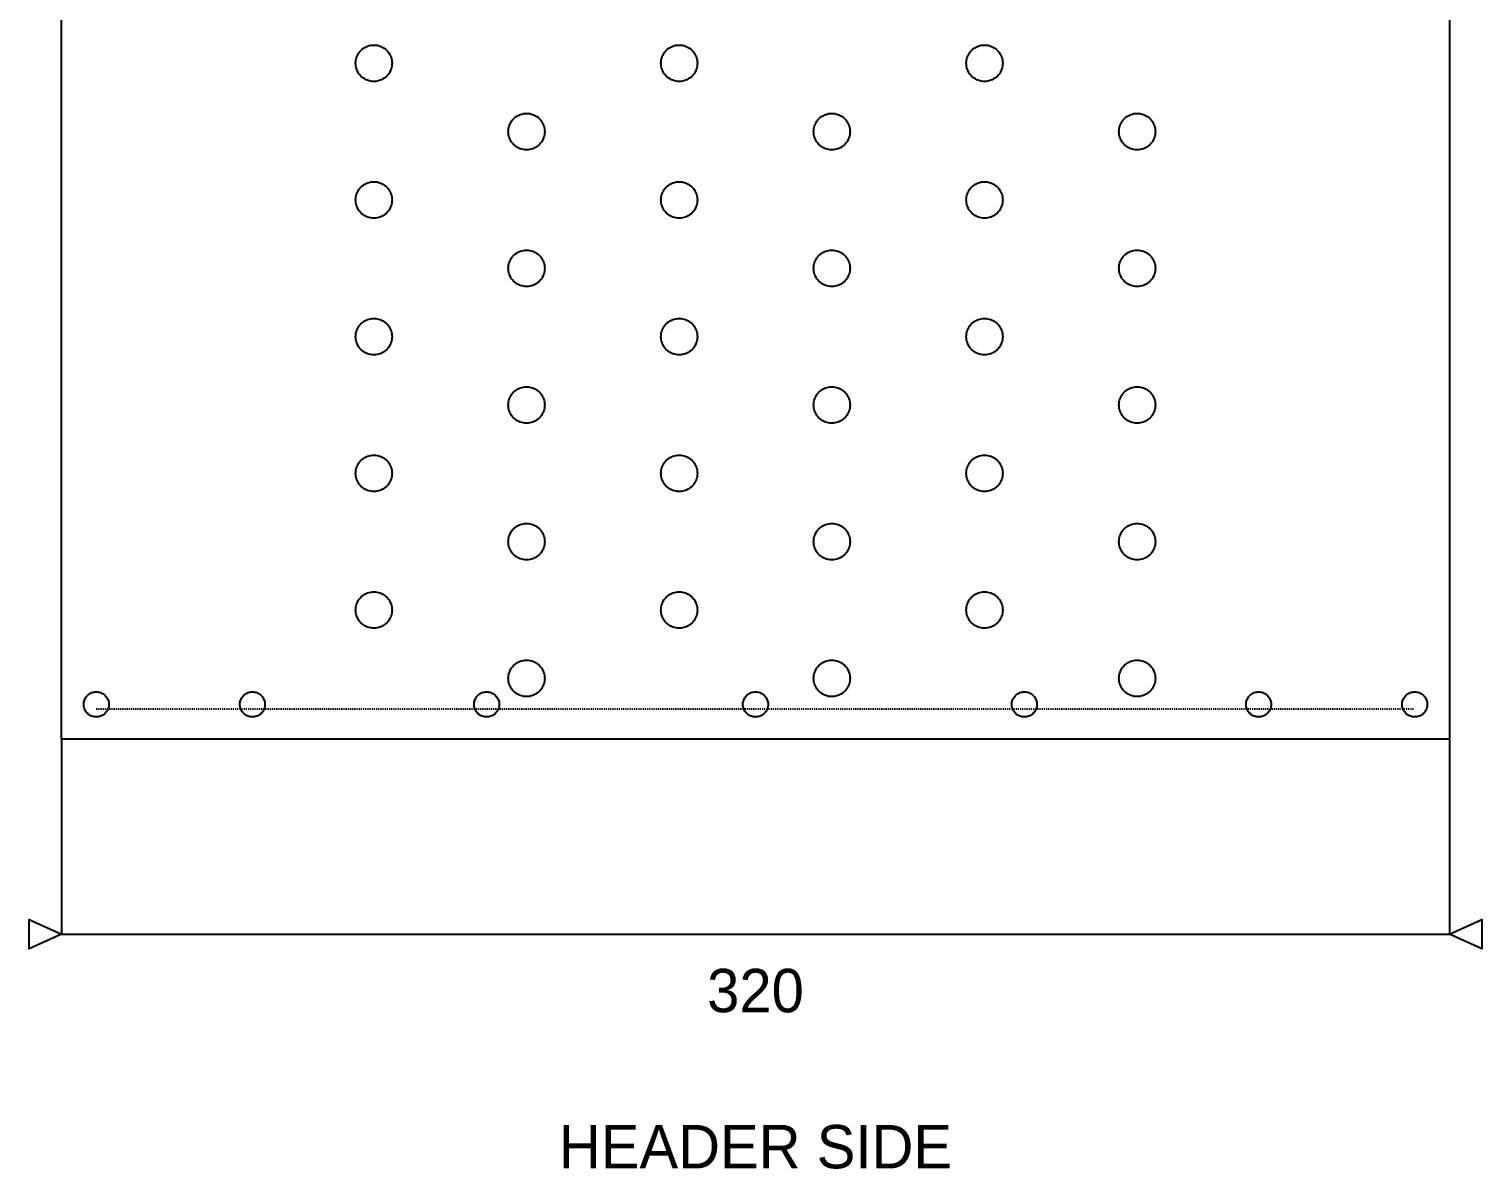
# Model space of a CAD drawing. Header units: millimetres. Extents: x 0 to 2030, y -1000001 to 1599.
# Drawn here: x 42.5 to 377.5, y 400.9 to 663.8 of the extents above; entities that cross this region are included whole.
import ezdxf
from ezdxf.enums import TextEntityAlignment as Align

# ---------------------------------------------------------------- set-up
doc = ezdxf.new("R2010")
doc.units = ezdxf.units.MM
doc.linetypes.add('DASHED', pattern=[0.5, 0.25, -0.25])
doc.layers.add('DRAWING', color=7, linetype='Continuous')
doc.layers.add('TEXT', color=7, linetype='Continuous')

msp = doc.modelspace()

# ---------------------------------------------------------------- linework, layer by layer
at = {"layer": 'DRAWING', "linetype": 'CONTINUOUS', "true_color": 0x111111}
for p, q in [((50, 500), (50, 930)), ((370, 930), (370, 500)), ((370, 500), (50, 500))]:
    msp.add_line(p, q, dxfattribs=at)
at = {"layer": 'DRAWING', "linetype": 'DASHED', "true_color": 0xb000ff}
msp.add_line((58, 507), (362, 507), dxfattribs=at)
at = {"layer": 'DRAWING', "linetype": 'CONTINUOUS', "true_color": 0xff6a00}
for p, q in [((50, 500), (50, 455)), ((370, 500), (370, 455)), ((50, 455), (370, 455))]:
    msp.add_line(p, q, dxfattribs=at)
at = {"layer": 'DRAWING', "linetype": 'CONTINUOUS', "true_color": 0x111111}
for points in [[(126.2, 655.88), (126.18, 655.52), (126.14, 655.15), (126.06, 654.8), (125.95, 654.45), (125.81, 654.11), (125.64, 653.78), (125.44, 653.47), (125.22, 653.18), (124.97, 652.91), (124.7, 652.66), (124.41, 652.44), (124.1, 652.25), (123.77, 652.08), (123.44, 651.94), (123.09, 651.83), (122.73, 651.75), (122.37, 651.7), (122, 651.68), (121.63, 651.7), (121.27, 651.75), (120.91, 651.83), (120.56, 651.94), (120.23, 652.08), (119.9, 652.25), (119.59, 652.44), (119.3, 652.66), (119.03, 652.91), (118.78, 653.18), (118.56, 653.47), (118.36, 653.78), (118.19, 654.11), (118.05, 654.45), (117.94, 654.8), (117.86, 655.15), (117.82, 655.52), (117.8, 655.88), (117.82, 656.25), (117.86, 656.61), (117.94, 656.97), (118.05, 657.32), (118.19, 657.66), (118.36, 657.98), (118.56, 658.29), (118.78, 658.58), (119.03, 658.85), (119.3, 659.1), (119.59, 659.32), (119.9, 659.52), (120.23, 659.69), (120.56, 659.83), (120.91, 659.94), (121.27, 660.02), (121.63, 660.07), (122, 660.08), (122.37, 660.07), (122.73, 660.02), (123.09, 659.94), (123.44, 659.83), (123.77, 659.69), (124.1, 659.52), (124.41, 659.32), (124.7, 659.1), (124.97, 658.85), (125.22, 658.58), (125.44, 658.29), (125.64, 657.98), (125.81, 657.66), (125.95, 657.32), (126.06, 656.97), (126.14, 656.61), (126.18, 656.25), (126.2, 655.88)], [(196.6, 655.88), (196.58, 655.52), (196.54, 655.15), (196.46, 654.8), (196.35, 654.45), (196.21, 654.11), (196.04, 653.78), (195.84, 653.47), (195.62, 653.18), (195.37, 652.91), (195.1, 652.66), (194.81, 652.44), (194.5, 652.25), (194.17, 652.08), (193.84, 651.94), (193.49, 651.83), (193.13, 651.75), (192.77, 651.7), (192.4, 651.68), (192.03, 651.7), (191.67, 651.75), (191.31, 651.83), (190.96, 651.94), (190.63, 652.08), (190.3, 652.25), (189.99, 652.44), (189.7, 652.66), (189.43, 652.91), (189.18, 653.18), (188.96, 653.47), (188.76, 653.78), (188.59, 654.11), (188.45, 654.45), (188.34, 654.8), (188.26, 655.15), (188.22, 655.52), (188.2, 655.88), (188.22, 656.25), (188.26, 656.61), (188.34, 656.97), (188.45, 657.32), (188.59, 657.66), (188.76, 657.98), (188.96, 658.29), (189.18, 658.58), (189.43, 658.85), (189.7, 659.1), (189.99, 659.32), (190.3, 659.52), (190.63, 659.69), (190.96, 659.83), (191.31, 659.94), (191.67, 660.02), (192.03, 660.07), (192.4, 660.08), (192.77, 660.07), (193.13, 660.02), (193.49, 659.94), (193.84, 659.83), (194.17, 659.69), (194.5, 659.52), (194.81, 659.32), (195.1, 659.1), (195.37, 658.85), (195.62, 658.58), (195.84, 658.29), (196.04, 657.98), (196.21, 657.66), (196.35, 657.32), (196.46, 656.97), (196.54, 656.61), (196.58, 656.25), (196.6, 655.88)], [(267, 655.88), (266.98, 655.52), (266.94, 655.15), (266.86, 654.8), (266.75, 654.45), (266.61, 654.11), (266.44, 653.78), (266.24, 653.47), (266.02, 653.18), (265.77, 652.91), (265.5, 652.66), (265.21, 652.44), (264.9, 652.25), (264.57, 652.08), (264.24, 651.94), (263.89, 651.83), (263.53, 651.75), (263.17, 651.7), (262.8, 651.68), (262.43, 651.7), (262.07, 651.75), (261.71, 651.83), (261.36, 651.94), (261.03, 652.08), (260.7, 652.25), (260.39, 652.44), (260.1, 652.66), (259.83, 652.91), (259.58, 653.18), (259.36, 653.47), (259.16, 653.78), (258.99, 654.11), (258.85, 654.45), (258.74, 654.8), (258.66, 655.15), (258.62, 655.52), (258.6, 655.88), (258.62, 656.25), (258.66, 656.61), (258.74, 656.97), (258.85, 657.32), (258.99, 657.66), (259.16, 657.98), (259.36, 658.29), (259.58, 658.58), (259.83, 658.85), (260.1, 659.1), (260.39, 659.32), (260.7, 659.52), (261.03, 659.69), (261.36, 659.83), (261.71, 659.94), (262.07, 660.02), (262.43, 660.07), (262.8, 660.08), (263.17, 660.07), (263.53, 660.02), (263.89, 659.94), (264.24, 659.83), (264.57, 659.69), (264.9, 659.52), (265.21, 659.32), (265.5, 659.1), (265.77, 658.85), (266.02, 658.58), (266.24, 658.29), (266.44, 657.98), (266.61, 657.66), (266.75, 657.32), (266.86, 656.97), (266.94, 656.61), (266.98, 656.25), (267, 655.88)], [(161.4, 640.12), (161.38, 639.75), (161.34, 639.39), (161.26, 639.03), (161.15, 638.68), (161.01, 638.34), (160.84, 638.02), (160.64, 637.71), (160.42, 637.42), (160.17, 637.15), (159.9, 636.9), (159.61, 636.68), (159.3, 636.48), (158.97, 636.31), (158.64, 636.17), (158.29, 636.06), (157.93, 635.98), (157.57, 635.93), (157.2, 635.92), (156.83, 635.93), (156.47, 635.98), (156.11, 636.06), (155.76, 636.17), (155.43, 636.31), (155.1, 636.48), (154.79, 636.68), (154.5, 636.9), (154.23, 637.15), (153.98, 637.42), (153.76, 637.71), (153.56, 638.02), (153.39, 638.34), (153.25, 638.68), (153.14, 639.03), (153.06, 639.39), (153.02, 639.75), (153, 640.12), (153.02, 640.48), (153.06, 640.85), (153.14, 641.2), (153.25, 641.55), (153.39, 641.89), (153.56, 642.22), (153.76, 642.53), (153.98, 642.82), (154.23, 643.09), (154.5, 643.34), (154.79, 643.56), (155.1, 643.75), (155.43, 643.92), (155.76, 644.06), (156.11, 644.17), (156.47, 644.25), (156.83, 644.3), (157.2, 644.32), (157.57, 644.3), (157.93, 644.25), (158.29, 644.17), (158.64, 644.06), (158.97, 643.92), (159.3, 643.75), (159.61, 643.56), (159.9, 643.34), (160.17, 643.09), (160.42, 642.82), (160.64, 642.53), (160.84, 642.22), (161.01, 641.89), (161.15, 641.55), (161.26, 641.2), (161.34, 640.85), (161.38, 640.48), (161.4, 640.12)], [(231.8, 640.12), (231.78, 639.75), (231.74, 639.39), (231.66, 639.03), (231.55, 638.68), (231.41, 638.34), (231.24, 638.02), (231.04, 637.71), (230.82, 637.42), (230.57, 637.15), (230.3, 636.9), (230.01, 636.68), (229.7, 636.48), (229.37, 636.31), (229.04, 636.17), (228.69, 636.06), (228.33, 635.98), (227.97, 635.93), (227.6, 635.92), (227.23, 635.93), (226.87, 635.98), (226.51, 636.06), (226.16, 636.17), (225.83, 636.31), (225.5, 636.48), (225.19, 636.68), (224.9, 636.9), (224.63, 637.15), (224.38, 637.42), (224.16, 637.71), (223.96, 638.02), (223.79, 638.34), (223.65, 638.68), (223.54, 639.03), (223.46, 639.39), (223.42, 639.75), (223.4, 640.12), (223.42, 640.48), (223.46, 640.85), (223.54, 641.2), (223.65, 641.55), (223.79, 641.89), (223.96, 642.22), (224.16, 642.53), (224.38, 642.82), (224.63, 643.09), (224.9, 643.34), (225.19, 643.56), (225.5, 643.75), (225.83, 643.92), (226.16, 644.06), (226.51, 644.17), (226.87, 644.25), (227.23, 644.3), (227.6, 644.32), (227.97, 644.3), (228.33, 644.25), (228.69, 644.17), (229.04, 644.06), (229.37, 643.92), (229.7, 643.75), (230.01, 643.56), (230.3, 643.34), (230.57, 643.09), (230.82, 642.82), (231.04, 642.53), (231.24, 642.22), (231.41, 641.89), (231.55, 641.55), (231.66, 641.2), (231.74, 640.85), (231.78, 640.48), (231.8, 640.12)], [(302.2, 640.12), (302.18, 639.75), (302.14, 639.39), (302.06, 639.03), (301.95, 638.68), (301.81, 638.34), (301.64, 638.02), (301.44, 637.71), (301.22, 637.42), (300.97, 637.15), (300.7, 636.9), (300.41, 636.68), (300.1, 636.48), (299.77, 636.31), (299.44, 636.17), (299.09, 636.06), (298.73, 635.98), (298.37, 635.93), (298, 635.92), (297.63, 635.93), (297.27, 635.98), (296.91, 636.06), (296.56, 636.17), (296.23, 636.31), (295.9, 636.48), (295.59, 636.68), (295.3, 636.9), (295.03, 637.15), (294.78, 637.42), (294.56, 637.71), (294.36, 638.02), (294.19, 638.34), (294.05, 638.68), (293.94, 639.03), (293.86, 639.39), (293.82, 639.75), (293.8, 640.12), (293.82, 640.48), (293.86, 640.85), (293.94, 641.2), (294.05, 641.55), (294.19, 641.89), (294.36, 642.22), (294.56, 642.53), (294.78, 642.82), (295.03, 643.09), (295.3, 643.34), (295.59, 643.56), (295.9, 643.75), (296.23, 643.92), (296.56, 644.06), (296.91, 644.17), (297.27, 644.25), (297.63, 644.3), (298, 644.32), (298.37, 644.3), (298.73, 644.25), (299.09, 644.17), (299.44, 644.06), (299.77, 643.92), (300.1, 643.75), (300.41, 643.56), (300.7, 643.34), (300.97, 643.09), (301.22, 642.82), (301.44, 642.53), (301.64, 642.22), (301.81, 641.89), (301.95, 641.55), (302.06, 641.2), (302.14, 640.85), (302.18, 640.48), (302.2, 640.12)], [(126.2, 624.35), (126.18, 623.99), (126.14, 623.62), (126.06, 623.27), (125.95, 622.92), (125.81, 622.58), (125.64, 622.25), (125.44, 621.94), (125.22, 621.65), (124.97, 621.38), (124.7, 621.14), (124.41, 620.91), (124.1, 620.72), (123.77, 620.55), (123.44, 620.41), (123.09, 620.3), (122.73, 620.22), (122.37, 620.17), (122, 620.15), (121.63, 620.17), (121.27, 620.22), (120.91, 620.3), (120.56, 620.41), (120.23, 620.55), (119.9, 620.72), (119.59, 620.91), (119.3, 621.14), (119.03, 621.38), (118.78, 621.65), (118.56, 621.94), (118.36, 622.25), (118.19, 622.58), (118.05, 622.92), (117.94, 623.27), (117.86, 623.62), (117.82, 623.99), (117.8, 624.35), (117.82, 624.72), (117.86, 625.08), (117.94, 625.44), (118.05, 625.79), (118.19, 626.13), (118.36, 626.45), (118.56, 626.76), (118.78, 627.05), (119.03, 627.32), (119.3, 627.57), (119.59, 627.79), (119.9, 627.99), (120.23, 628.16), (120.56, 628.3), (120.91, 628.41), (121.27, 628.49), (121.63, 628.54), (122, 628.55), (122.37, 628.54), (122.73, 628.49), (123.09, 628.41), (123.44, 628.3), (123.77, 628.16), (124.1, 627.99), (124.41, 627.79), (124.7, 627.57), (124.97, 627.32), (125.22, 627.05), (125.44, 626.76), (125.64, 626.45), (125.81, 626.13), (125.95, 625.79), (126.06, 625.44), (126.14, 625.08), (126.18, 624.72), (126.2, 624.35)], [(196.6, 624.35), (196.58, 623.99), (196.54, 623.62), (196.46, 623.27), (196.35, 622.92), (196.21, 622.58), (196.04, 622.25), (195.84, 621.94), (195.62, 621.65), (195.37, 621.38), (195.1, 621.14), (194.81, 620.91), (194.5, 620.72), (194.17, 620.55), (193.84, 620.41), (193.49, 620.3), (193.13, 620.22), (192.77, 620.17), (192.4, 620.15), (192.03, 620.17), (191.67, 620.22), (191.31, 620.3), (190.96, 620.41), (190.63, 620.55), (190.3, 620.72), (189.99, 620.91), (189.7, 621.14), (189.43, 621.38), (189.18, 621.65), (188.96, 621.94), (188.76, 622.25), (188.59, 622.58), (188.45, 622.92), (188.34, 623.27), (188.26, 623.62), (188.22, 623.99), (188.2, 624.35), (188.22, 624.72), (188.26, 625.08), (188.34, 625.44), (188.45, 625.79), (188.59, 626.13), (188.76, 626.45), (188.96, 626.76), (189.18, 627.05), (189.43, 627.32), (189.7, 627.57), (189.99, 627.79), (190.3, 627.99), (190.63, 628.16), (190.96, 628.3), (191.31, 628.41), (191.67, 628.49), (192.03, 628.54), (192.4, 628.55), (192.77, 628.54), (193.13, 628.49), (193.49, 628.41), (193.84, 628.3), (194.17, 628.16), (194.5, 627.99), (194.81, 627.79), (195.1, 627.57), (195.37, 627.32), (195.62, 627.05), (195.84, 626.76), (196.04, 626.45), (196.21, 626.13), (196.35, 625.79), (196.46, 625.44), (196.54, 625.08), (196.58, 624.72), (196.6, 624.35)], [(267, 624.35), (266.98, 623.99), (266.94, 623.62), (266.86, 623.27), (266.75, 622.92), (266.61, 622.58), (266.44, 622.25), (266.24, 621.94), (266.02, 621.65), (265.77, 621.38), (265.5, 621.14), (265.21, 620.91), (264.9, 620.72), (264.57, 620.55), (264.24, 620.41), (263.89, 620.3), (263.53, 620.22), (263.17, 620.17), (262.8, 620.15), (262.43, 620.17), (262.07, 620.22), (261.71, 620.3), (261.36, 620.41), (261.03, 620.55), (260.7, 620.72), (260.39, 620.91), (260.1, 621.14), (259.83, 621.38), (259.58, 621.65), (259.36, 621.94), (259.16, 622.25), (258.99, 622.58), (258.85, 622.92), (258.74, 623.27), (258.66, 623.62), (258.62, 623.99), (258.6, 624.35), (258.62, 624.72), (258.66, 625.08), (258.74, 625.44), (258.85, 625.79), (258.99, 626.13), (259.16, 626.45), (259.36, 626.76), (259.58, 627.05), (259.83, 627.32), (260.1, 627.57), (260.39, 627.79), (260.7, 627.99), (261.03, 628.16), (261.36, 628.3), (261.71, 628.41), (262.07, 628.49), (262.43, 628.54), (262.8, 628.55), (263.17, 628.54), (263.53, 628.49), (263.89, 628.41), (264.24, 628.3), (264.57, 628.16), (264.9, 627.99), (265.21, 627.79), (265.5, 627.57), (265.77, 627.32), (266.02, 627.05), (266.24, 626.76), (266.44, 626.45), (266.61, 626.13), (266.75, 625.79), (266.86, 625.44), (266.94, 625.08), (266.98, 624.72), (267, 624.35)], [(161.4, 608.59), (161.38, 608.22), (161.34, 607.86), (161.26, 607.5), (161.15, 607.15), (161.01, 606.81), (160.84, 606.49), (160.64, 606.18), (160.42, 605.89), (160.17, 605.62), (159.9, 605.37), (159.61, 605.15), (159.3, 604.95), (158.97, 604.78), (158.64, 604.64), (158.29, 604.53), (157.93, 604.45), (157.57, 604.4), (157.2, 604.39), (156.83, 604.4), (156.47, 604.45), (156.11, 604.53), (155.76, 604.64), (155.43, 604.78), (155.1, 604.95), (154.79, 605.15), (154.5, 605.37), (154.23, 605.62), (153.98, 605.89), (153.76, 606.18), (153.56, 606.49), (153.39, 606.81), (153.25, 607.15), (153.14, 607.5), (153.06, 607.86), (153.02, 608.22), (153, 608.59), (153.02, 608.95), (153.06, 609.32), (153.14, 609.68), (153.25, 610.02), (153.39, 610.36), (153.56, 610.69), (153.76, 611), (153.98, 611.29), (154.23, 611.56), (154.5, 611.81), (154.79, 612.03), (155.1, 612.23), (155.43, 612.39), (155.76, 612.53), (156.11, 612.65), (156.47, 612.72), (156.83, 612.77), (157.2, 612.79), (157.57, 612.77), (157.93, 612.72), (158.29, 612.65), (158.64, 612.53), (158.97, 612.39), (159.3, 612.23), (159.61, 612.03), (159.9, 611.81), (160.17, 611.56), (160.42, 611.29), (160.64, 611), (160.84, 610.69), (161.01, 610.36), (161.15, 610.02), (161.26, 609.68), (161.34, 609.32), (161.38, 608.95), (161.4, 608.59)], [(231.8, 608.59), (231.78, 608.22), (231.74, 607.86), (231.66, 607.5), (231.55, 607.15), (231.41, 606.81), (231.24, 606.49), (231.04, 606.18), (230.82, 605.89), (230.57, 605.62), (230.3, 605.37), (230.01, 605.15), (229.7, 604.95), (229.37, 604.78), (229.04, 604.64), (228.69, 604.53), (228.33, 604.45), (227.97, 604.4), (227.6, 604.39), (227.23, 604.4), (226.87, 604.45), (226.51, 604.53), (226.16, 604.64), (225.83, 604.78), (225.5, 604.95), (225.19, 605.15), (224.9, 605.37), (224.63, 605.62), (224.38, 605.89), (224.16, 606.18), (223.96, 606.49), (223.79, 606.81), (223.65, 607.15), (223.54, 607.5), (223.46, 607.86), (223.42, 608.22), (223.4, 608.59), (223.42, 608.95), (223.46, 609.32), (223.54, 609.68), (223.65, 610.02), (223.79, 610.36), (223.96, 610.69), (224.16, 611), (224.38, 611.29), (224.63, 611.56), (224.9, 611.81), (225.19, 612.03), (225.5, 612.23), (225.83, 612.39), (226.16, 612.53), (226.51, 612.65), (226.87, 612.72), (227.23, 612.77), (227.6, 612.79), (227.97, 612.77), (228.33, 612.72), (228.69, 612.65), (229.04, 612.53), (229.37, 612.39), (229.7, 612.23), (230.01, 612.03), (230.3, 611.81), (230.57, 611.56), (230.82, 611.29), (231.04, 611), (231.24, 610.69), (231.41, 610.36), (231.55, 610.02), (231.66, 609.68), (231.74, 609.32), (231.78, 608.95), (231.8, 608.59)], [(302.2, 608.59), (302.18, 608.22), (302.14, 607.86), (302.06, 607.5), (301.95, 607.15), (301.81, 606.81), (301.64, 606.49), (301.44, 606.18), (301.22, 605.89), (300.97, 605.62), (300.7, 605.37), (300.41, 605.15), (300.1, 604.95), (299.77, 604.78), (299.44, 604.64), (299.09, 604.53), (298.73, 604.45), (298.37, 604.4), (298, 604.39), (297.63, 604.4), (297.27, 604.45), (296.91, 604.53), (296.56, 604.64), (296.23, 604.78), (295.9, 604.95), (295.59, 605.15), (295.3, 605.37), (295.03, 605.62), (294.78, 605.89), (294.56, 606.18), (294.36, 606.49), (294.19, 606.81), (294.05, 607.15), (293.94, 607.5), (293.86, 607.86), (293.82, 608.22), (293.8, 608.59), (293.82, 608.95), (293.86, 609.32), (293.94, 609.68), (294.05, 610.02), (294.19, 610.36), (294.36, 610.69), (294.56, 611), (294.78, 611.29), (295.03, 611.56), (295.3, 611.81), (295.59, 612.03), (295.9, 612.23), (296.23, 612.39), (296.56, 612.53), (296.91, 612.65), (297.27, 612.72), (297.63, 612.77), (298, 612.79), (298.37, 612.77), (298.73, 612.72), (299.09, 612.65), (299.44, 612.53), (299.77, 612.39), (300.1, 612.23), (300.41, 612.03), (300.7, 611.81), (300.97, 611.56), (301.22, 611.29), (301.44, 611), (301.64, 610.69), (301.81, 610.36), (301.95, 610.02), (302.06, 609.68), (302.14, 609.32), (302.18, 608.95), (302.2, 608.59)], [(126.2, 592.82), (126.18, 592.46), (126.14, 592.09), (126.06, 591.74), (125.95, 591.39), (125.81, 591.05), (125.64, 590.72), (125.44, 590.41), (125.22, 590.12), (124.97, 589.85), (124.7, 589.61), (124.41, 589.38), (124.1, 589.19), (123.77, 589.02), (123.44, 588.88), (123.09, 588.77), (122.73, 588.69), (122.37, 588.64), (122, 588.62), (121.63, 588.64), (121.27, 588.69), (120.91, 588.77), (120.56, 588.88), (120.23, 589.02), (119.9, 589.19), (119.59, 589.38), (119.3, 589.61), (119.03, 589.85), (118.78, 590.12), (118.56, 590.41), (118.36, 590.72), (118.19, 591.05), (118.05, 591.39), (117.94, 591.74), (117.86, 592.09), (117.82, 592.46), (117.8, 592.82), (117.82, 593.19), (117.86, 593.55), (117.94, 593.91), (118.05, 594.26), (118.19, 594.6), (118.36, 594.92), (118.56, 595.23), (118.78, 595.52), (119.03, 595.79), (119.3, 596.04), (119.59, 596.26), (119.9, 596.46), (120.23, 596.63), (120.56, 596.77), (120.91, 596.88), (121.27, 596.96), (121.63, 597.01), (122, 597.02), (122.37, 597.01), (122.73, 596.96), (123.09, 596.88), (123.44, 596.77), (123.77, 596.63), (124.1, 596.46), (124.41, 596.26), (124.7, 596.04), (124.97, 595.79), (125.22, 595.52), (125.44, 595.23), (125.64, 594.92), (125.81, 594.6), (125.95, 594.26), (126.06, 593.91), (126.14, 593.55), (126.18, 593.19), (126.2, 592.82)], [(196.6, 592.82), (196.58, 592.46), (196.54, 592.09), (196.46, 591.74), (196.35, 591.39), (196.21, 591.05), (196.04, 590.72), (195.84, 590.41), (195.62, 590.12), (195.37, 589.85), (195.1, 589.61), (194.81, 589.38), (194.5, 589.19), (194.17, 589.02), (193.84, 588.88), (193.49, 588.77), (193.13, 588.69), (192.77, 588.64), (192.4, 588.62), (192.03, 588.64), (191.67, 588.69), (191.31, 588.77), (190.96, 588.88), (190.63, 589.02), (190.3, 589.19), (189.99, 589.38), (189.7, 589.61), (189.43, 589.85), (189.18, 590.12), (188.96, 590.41), (188.76, 590.72), (188.59, 591.05), (188.45, 591.39), (188.34, 591.74), (188.26, 592.09), (188.22, 592.46), (188.2, 592.82), (188.22, 593.19), (188.26, 593.55), (188.34, 593.91), (188.45, 594.26), (188.59, 594.6), (188.76, 594.92), (188.96, 595.23), (189.18, 595.52), (189.43, 595.79), (189.7, 596.04), (189.99, 596.26), (190.3, 596.46), (190.63, 596.63), (190.96, 596.77), (191.31, 596.88), (191.67, 596.96), (192.03, 597.01), (192.4, 597.02), (192.77, 597.01), (193.13, 596.96), (193.49, 596.88), (193.84, 596.77), (194.17, 596.63), (194.5, 596.46), (194.81, 596.26), (195.1, 596.04), (195.37, 595.79), (195.62, 595.52), (195.84, 595.23), (196.04, 594.92), (196.21, 594.6), (196.35, 594.26), (196.46, 593.91), (196.54, 593.55), (196.58, 593.19), (196.6, 592.82)], [(267, 592.82), (266.98, 592.46), (266.94, 592.09), (266.86, 591.74), (266.75, 591.39), (266.61, 591.05), (266.44, 590.72), (266.24, 590.41), (266.02, 590.12), (265.77, 589.85), (265.5, 589.61), (265.21, 589.38), (264.9, 589.19), (264.57, 589.02), (264.24, 588.88), (263.89, 588.77), (263.53, 588.69), (263.17, 588.64), (262.8, 588.62), (262.43, 588.64), (262.07, 588.69), (261.71, 588.77), (261.36, 588.88), (261.03, 589.02), (260.7, 589.19), (260.39, 589.38), (260.1, 589.61), (259.83, 589.85), (259.58, 590.12), (259.36, 590.41), (259.16, 590.72), (258.99, 591.05), (258.85, 591.39), (258.74, 591.74), (258.66, 592.09), (258.62, 592.46), (258.6, 592.82), (258.62, 593.19), (258.66, 593.55), (258.74, 593.91), (258.85, 594.26), (258.99, 594.6), (259.16, 594.92), (259.36, 595.23), (259.58, 595.52), (259.83, 595.79), (260.1, 596.04), (260.39, 596.26), (260.7, 596.46), (261.03, 596.63), (261.36, 596.77), (261.71, 596.88), (262.07, 596.96), (262.43, 597.01), (262.8, 597.02), (263.17, 597.01), (263.53, 596.96), (263.89, 596.88), (264.24, 596.77), (264.57, 596.63), (264.9, 596.46), (265.21, 596.26), (265.5, 596.04), (265.77, 595.79), (266.02, 595.52), (266.24, 595.23), (266.44, 594.92), (266.61, 594.6), (266.75, 594.26), (266.86, 593.91), (266.94, 593.55), (266.98, 593.19), (267, 592.82)], [(161.4, 577.06), (161.38, 576.69), (161.34, 576.33), (161.26, 575.97), (161.15, 575.62), (161.01, 575.28), (160.84, 574.96), (160.64, 574.65), (160.42, 574.36), (160.17, 574.09), (159.9, 573.84), (159.61, 573.62), (159.3, 573.42), (158.97, 573.25), (158.64, 573.11), (158.29, 573), (157.93, 572.92), (157.57, 572.87), (157.2, 572.86), (156.83, 572.87), (156.47, 572.92), (156.11, 573), (155.76, 573.11), (155.43, 573.25), (155.1, 573.42), (154.79, 573.62), (154.5, 573.84), (154.23, 574.09), (153.98, 574.36), (153.76, 574.65), (153.56, 574.96), (153.39, 575.28), (153.25, 575.62), (153.14, 575.97), (153.06, 576.33), (153.02, 576.69), (153, 577.06), (153.02, 577.42), (153.06, 577.79), (153.14, 578.15), (153.25, 578.5), (153.39, 578.83), (153.56, 579.16), (153.76, 579.47), (153.98, 579.76), (154.23, 580.03), (154.5, 580.28), (154.79, 580.5), (155.1, 580.7), (155.43, 580.87), (155.76, 581.01), (156.11, 581.12), (156.47, 581.2), (156.83, 581.24), (157.2, 581.26), (157.57, 581.24), (157.93, 581.2), (158.29, 581.12), (158.64, 581.01), (158.97, 580.87), (159.3, 580.7), (159.61, 580.5), (159.9, 580.28), (160.17, 580.03), (160.42, 579.76), (160.64, 579.47), (160.84, 579.16), (161.01, 578.83), (161.15, 578.5), (161.26, 578.15), (161.34, 577.79), (161.38, 577.42), (161.4, 577.06)], [(231.8, 577.06), (231.78, 576.69), (231.74, 576.33), (231.66, 575.97), (231.55, 575.62), (231.41, 575.28), (231.24, 574.96), (231.04, 574.65), (230.82, 574.36), (230.57, 574.09), (230.3, 573.84), (230.01, 573.62), (229.7, 573.42), (229.37, 573.25), (229.04, 573.11), (228.69, 573), (228.33, 572.92), (227.97, 572.87), (227.6, 572.86), (227.23, 572.87), (226.87, 572.92), (226.51, 573), (226.16, 573.11), (225.83, 573.25), (225.5, 573.42), (225.19, 573.62), (224.9, 573.84), (224.63, 574.09), (224.38, 574.36), (224.16, 574.65), (223.96, 574.96), (223.79, 575.28), (223.65, 575.62), (223.54, 575.97), (223.46, 576.33), (223.42, 576.69), (223.4, 577.06), (223.42, 577.42), (223.46, 577.79), (223.54, 578.15), (223.65, 578.5), (223.79, 578.83), (223.96, 579.16), (224.16, 579.47), (224.38, 579.76), (224.63, 580.03), (224.9, 580.28), (225.19, 580.5), (225.5, 580.7), (225.83, 580.87), (226.16, 581.01), (226.51, 581.12), (226.87, 581.2), (227.23, 581.24), (227.6, 581.26), (227.97, 581.24), (228.33, 581.2), (228.69, 581.12), (229.04, 581.01), (229.37, 580.87), (229.7, 580.7), (230.01, 580.5), (230.3, 580.28), (230.57, 580.03), (230.82, 579.76), (231.04, 579.47), (231.24, 579.16), (231.41, 578.83), (231.55, 578.5), (231.66, 578.15), (231.74, 577.79), (231.78, 577.42), (231.8, 577.06)], [(302.2, 577.06), (302.18, 576.69), (302.14, 576.33), (302.06, 575.97), (301.95, 575.62), (301.81, 575.28), (301.64, 574.96), (301.44, 574.65), (301.22, 574.36), (300.97, 574.09), (300.7, 573.84), (300.41, 573.62), (300.1, 573.42), (299.77, 573.25), (299.44, 573.11), (299.09, 573), (298.73, 572.92), (298.37, 572.87), (298, 572.86), (297.63, 572.87), (297.27, 572.92), (296.91, 573), (296.56, 573.11), (296.23, 573.25), (295.9, 573.42), (295.59, 573.62), (295.3, 573.84), (295.03, 574.09), (294.78, 574.36), (294.56, 574.65), (294.36, 574.96), (294.19, 575.28), (294.05, 575.62), (293.94, 575.97), (293.86, 576.33), (293.82, 576.69), (293.8, 577.06), (293.82, 577.42), (293.86, 577.79), (293.94, 578.15), (294.05, 578.5), (294.19, 578.83), (294.36, 579.16), (294.56, 579.47), (294.78, 579.76), (295.03, 580.03), (295.3, 580.28), (295.59, 580.5), (295.9, 580.7), (296.23, 580.87), (296.56, 581.01), (296.91, 581.12), (297.27, 581.2), (297.63, 581.24), (298, 581.26), (298.37, 581.24), (298.73, 581.2), (299.09, 581.12), (299.44, 581.01), (299.77, 580.87), (300.1, 580.7), (300.41, 580.5), (300.7, 580.28), (300.97, 580.03), (301.22, 579.76), (301.44, 579.47), (301.64, 579.16), (301.81, 578.83), (301.95, 578.5), (302.06, 578.15), (302.14, 577.79), (302.18, 577.42), (302.2, 577.06)], [(126.2, 561.29), (126.18, 560.93), (126.14, 560.56), (126.06, 560.21), (125.95, 559.86), (125.81, 559.52), (125.64, 559.19), (125.44, 558.89), (125.22, 558.59), (124.97, 558.32), (124.7, 558.08), (124.41, 557.85), (124.1, 557.66), (123.77, 557.49), (123.44, 557.35), (123.09, 557.24), (122.73, 557.16), (122.37, 557.11), (122, 557.09), (121.63, 557.11), (121.27, 557.16), (120.91, 557.24), (120.56, 557.35), (120.23, 557.49), (119.9, 557.66), (119.59, 557.85), (119.3, 558.08), (119.03, 558.32), (118.78, 558.59), (118.56, 558.89), (118.36, 559.19), (118.19, 559.52), (118.05, 559.86), (117.94, 560.21), (117.86, 560.56), (117.82, 560.93), (117.8, 561.29), (117.82, 561.66), (117.86, 562.02), (117.94, 562.38), (118.05, 562.73), (118.19, 563.07), (118.36, 563.39), (118.56, 563.7), (118.78, 563.99), (119.03, 564.26), (119.3, 564.51), (119.59, 564.73), (119.9, 564.93), (120.23, 565.1), (120.56, 565.24), (120.91, 565.35), (121.27, 565.43), (121.63, 565.48), (122, 565.49), (122.37, 565.48), (122.73, 565.43), (123.09, 565.35), (123.44, 565.24), (123.77, 565.1), (124.1, 564.93), (124.41, 564.73), (124.7, 564.51), (124.97, 564.26), (125.22, 563.99), (125.44, 563.7), (125.64, 563.39), (125.81, 563.07), (125.95, 562.73), (126.06, 562.38), (126.14, 562.02), (126.18, 561.66), (126.2, 561.29)], [(196.6, 561.29), (196.58, 560.93), (196.54, 560.56), (196.46, 560.21), (196.35, 559.86), (196.21, 559.52), (196.04, 559.19), (195.84, 558.89), (195.62, 558.59), (195.37, 558.32), (195.1, 558.08), (194.81, 557.85), (194.5, 557.66), (194.17, 557.49), (193.84, 557.35), (193.49, 557.24), (193.13, 557.16), (192.77, 557.11), (192.4, 557.09), (192.03, 557.11), (191.67, 557.16), (191.31, 557.24), (190.96, 557.35), (190.63, 557.49), (190.3, 557.66), (189.99, 557.85), (189.7, 558.08), (189.43, 558.32), (189.18, 558.59), (188.96, 558.89), (188.76, 559.19), (188.59, 559.52), (188.45, 559.86), (188.34, 560.21), (188.26, 560.56), (188.22, 560.93), (188.2, 561.29), (188.22, 561.66), (188.26, 562.02), (188.34, 562.38), (188.45, 562.73), (188.59, 563.07), (188.76, 563.39), (188.96, 563.7), (189.18, 563.99), (189.43, 564.26), (189.7, 564.51), (189.99, 564.73), (190.3, 564.93), (190.63, 565.1), (190.96, 565.24), (191.31, 565.35), (191.67, 565.43), (192.03, 565.48), (192.4, 565.49), (192.77, 565.48), (193.13, 565.43), (193.49, 565.35), (193.84, 565.24), (194.17, 565.1), (194.5, 564.93), (194.81, 564.73), (195.1, 564.51), (195.37, 564.26), (195.62, 563.99), (195.84, 563.7), (196.04, 563.39), (196.21, 563.07), (196.35, 562.73), (196.46, 562.38), (196.54, 562.02), (196.58, 561.66), (196.6, 561.29)], [(267, 561.29), (266.98, 560.93), (266.94, 560.56), (266.86, 560.21), (266.75, 559.86), (266.61, 559.52), (266.44, 559.19), (266.24, 558.89), (266.02, 558.59), (265.77, 558.32), (265.5, 558.08), (265.21, 557.85), (264.9, 557.66), (264.57, 557.49), (264.24, 557.35), (263.89, 557.24), (263.53, 557.16), (263.17, 557.11), (262.8, 557.09), (262.43, 557.11), (262.07, 557.16), (261.71, 557.24), (261.36, 557.35), (261.03, 557.49), (260.7, 557.66), (260.39, 557.85), (260.1, 558.08), (259.83, 558.32), (259.58, 558.59), (259.36, 558.89), (259.16, 559.19), (258.99, 559.52), (258.85, 559.86), (258.74, 560.21), (258.66, 560.56), (258.62, 560.93), (258.6, 561.29), (258.62, 561.66), (258.66, 562.02), (258.74, 562.38), (258.85, 562.73), (258.99, 563.07), (259.16, 563.39), (259.36, 563.7), (259.58, 563.99), (259.83, 564.26), (260.1, 564.51), (260.39, 564.73), (260.7, 564.93), (261.03, 565.1), (261.36, 565.24), (261.71, 565.35), (262.07, 565.43), (262.43, 565.48), (262.8, 565.49), (263.17, 565.48), (263.53, 565.43), (263.89, 565.35), (264.24, 565.24), (264.57, 565.1), (264.9, 564.93), (265.21, 564.73), (265.5, 564.51), (265.77, 564.26), (266.02, 563.99), (266.24, 563.7), (266.44, 563.39), (266.61, 563.07), (266.75, 562.73), (266.86, 562.38), (266.94, 562.02), (266.98, 561.66), (267, 561.29)], [(161.4, 545.53), (161.38, 545.16), (161.34, 544.8), (161.26, 544.44), (161.15, 544.09), (161.01, 543.75), (160.84, 543.43), (160.64, 543.12), (160.42, 542.83), (160.17, 542.56), (159.9, 542.31), (159.61, 542.09), (159.3, 541.89), (158.97, 541.72), (158.64, 541.58), (158.29, 541.47), (157.93, 541.39), (157.57, 541.35), (157.2, 541.33), (156.83, 541.35), (156.47, 541.39), (156.11, 541.47), (155.76, 541.58), (155.43, 541.72), (155.1, 541.89), (154.79, 542.09), (154.5, 542.31), (154.23, 542.56), (153.98, 542.83), (153.76, 543.12), (153.56, 543.43), (153.39, 543.75), (153.25, 544.09), (153.14, 544.44), (153.06, 544.8), (153.02, 545.16), (153, 545.53), (153.02, 545.9), (153.06, 546.26), (153.14, 546.62), (153.25, 546.97), (153.39, 547.3), (153.56, 547.63), (153.76, 547.94), (153.98, 548.23), (154.23, 548.5), (154.5, 548.75), (154.79, 548.97), (155.1, 549.17), (155.43, 549.34), (155.76, 549.48), (156.11, 549.59), (156.47, 549.67), (156.83, 549.71), (157.2, 549.73), (157.57, 549.71), (157.93, 549.67), (158.29, 549.59), (158.64, 549.48), (158.97, 549.34), (159.3, 549.17), (159.61, 548.97), (159.9, 548.75), (160.17, 548.5), (160.42, 548.23), (160.64, 547.94), (160.84, 547.63), (161.01, 547.3), (161.15, 546.97), (161.26, 546.62), (161.34, 546.26), (161.38, 545.9), (161.4, 545.53)], [(231.8, 545.53), (231.78, 545.16), (231.74, 544.8), (231.66, 544.44), (231.55, 544.09), (231.41, 543.75), (231.24, 543.43), (231.04, 543.12), (230.82, 542.83), (230.57, 542.56), (230.3, 542.31), (230.01, 542.09), (229.7, 541.89), (229.37, 541.72), (229.04, 541.58), (228.69, 541.47), (228.33, 541.39), (227.97, 541.35), (227.6, 541.33), (227.23, 541.35), (226.87, 541.39), (226.51, 541.47), (226.16, 541.58), (225.83, 541.72), (225.5, 541.89), (225.19, 542.09), (224.9, 542.31), (224.63, 542.56), (224.38, 542.83), (224.16, 543.12), (223.96, 543.43), (223.79, 543.75), (223.65, 544.09), (223.54, 544.44), (223.46, 544.8), (223.42, 545.16), (223.4, 545.53), (223.42, 545.9), (223.46, 546.26), (223.54, 546.62), (223.65, 546.97), (223.79, 547.3), (223.96, 547.63), (224.16, 547.94), (224.38, 548.23), (224.63, 548.5), (224.9, 548.75), (225.19, 548.97), (225.5, 549.17), (225.83, 549.34), (226.16, 549.48), (226.51, 549.59), (226.87, 549.67), (227.23, 549.71), (227.6, 549.73), (227.97, 549.71), (228.33, 549.67), (228.69, 549.59), (229.04, 549.48), (229.37, 549.34), (229.7, 549.17), (230.01, 548.97), (230.3, 548.75), (230.57, 548.5), (230.82, 548.23), (231.04, 547.94), (231.24, 547.63), (231.41, 547.3), (231.55, 546.97), (231.66, 546.62), (231.74, 546.26), (231.78, 545.9), (231.8, 545.53)], [(302.2, 545.53), (302.18, 545.16), (302.14, 544.8), (302.06, 544.44), (301.95, 544.09), (301.81, 543.75), (301.64, 543.43), (301.44, 543.12), (301.22, 542.83), (300.97, 542.56), (300.7, 542.31), (300.41, 542.09), (300.1, 541.89), (299.77, 541.72), (299.44, 541.58), (299.09, 541.47), (298.73, 541.39), (298.37, 541.35), (298, 541.33), (297.63, 541.35), (297.27, 541.39), (296.91, 541.47), (296.56, 541.58), (296.23, 541.72), (295.9, 541.89), (295.59, 542.09), (295.3, 542.31), (295.03, 542.56), (294.78, 542.83), (294.56, 543.12), (294.36, 543.43), (294.19, 543.75), (294.05, 544.09), (293.94, 544.44), (293.86, 544.8), (293.82, 545.16), (293.8, 545.53), (293.82, 545.9), (293.86, 546.26), (293.94, 546.62), (294.05, 546.97), (294.19, 547.3), (294.36, 547.63), (294.56, 547.94), (294.78, 548.23), (295.03, 548.5), (295.3, 548.75), (295.59, 548.97), (295.9, 549.17), (296.23, 549.34), (296.56, 549.48), (296.91, 549.59), (297.27, 549.67), (297.63, 549.71), (298, 549.73), (298.37, 549.71), (298.73, 549.67), (299.09, 549.59), (299.44, 549.48), (299.77, 549.34), (300.1, 549.17), (300.41, 548.97), (300.7, 548.75), (300.97, 548.5), (301.22, 548.23), (301.44, 547.94), (301.64, 547.63), (301.81, 547.3), (301.95, 546.97), (302.06, 546.62), (302.14, 546.26), (302.18, 545.9), (302.2, 545.53)], [(126.2, 529.76), (126.18, 529.4), (126.14, 529.04), (126.06, 528.68), (125.95, 528.33), (125.81, 527.99), (125.64, 527.66), (125.44, 527.36), (125.22, 527.06), (124.97, 526.79), (124.7, 526.55), (124.41, 526.32), (124.1, 526.13), (123.77, 525.96), (123.44, 525.82), (123.09, 525.71), (122.73, 525.63), (122.37, 525.58), (122, 525.56), (121.63, 525.58), (121.27, 525.63), (120.91, 525.71), (120.56, 525.82), (120.23, 525.96), (119.9, 526.13), (119.59, 526.32), (119.3, 526.55), (119.03, 526.79), (118.78, 527.06), (118.56, 527.36), (118.36, 527.66), (118.19, 527.99), (118.05, 528.33), (117.94, 528.68), (117.86, 529.04), (117.82, 529.4), (117.8, 529.76), (117.82, 530.13), (117.86, 530.49), (117.94, 530.85), (118.05, 531.2), (118.19, 531.54), (118.36, 531.86), (118.56, 532.17), (118.78, 532.46), (119.03, 532.73), (119.3, 532.98), (119.59, 533.21), (119.9, 533.4), (120.23, 533.57), (120.56, 533.71), (120.91, 533.82), (121.27, 533.9), (121.63, 533.95), (122, 533.96), (122.37, 533.95), (122.73, 533.9), (123.09, 533.82), (123.44, 533.71), (123.77, 533.57), (124.1, 533.4), (124.41, 533.21), (124.7, 532.98), (124.97, 532.73), (125.22, 532.46), (125.44, 532.17), (125.64, 531.86), (125.81, 531.54), (125.95, 531.2), (126.06, 530.85), (126.14, 530.49), (126.18, 530.13), (126.2, 529.76)], [(196.6, 529.76), (196.58, 529.4), (196.54, 529.04), (196.46, 528.68), (196.35, 528.33), (196.21, 527.99), (196.04, 527.66), (195.84, 527.36), (195.62, 527.06), (195.37, 526.79), (195.1, 526.55), (194.81, 526.32), (194.5, 526.13), (194.17, 525.96), (193.84, 525.82), (193.49, 525.71), (193.13, 525.63), (192.77, 525.58), (192.4, 525.56), (192.03, 525.58), (191.67, 525.63), (191.31, 525.71), (190.96, 525.82), (190.63, 525.96), (190.3, 526.13), (189.99, 526.32), (189.7, 526.55), (189.43, 526.79), (189.18, 527.06), (188.96, 527.36), (188.76, 527.66), (188.59, 527.99), (188.45, 528.33), (188.34, 528.68), (188.26, 529.04), (188.22, 529.4), (188.2, 529.76), (188.22, 530.13), (188.26, 530.49), (188.34, 530.85), (188.45, 531.2), (188.59, 531.54), (188.76, 531.86), (188.96, 532.17), (189.18, 532.46), (189.43, 532.73), (189.7, 532.98), (189.99, 533.21), (190.3, 533.4), (190.63, 533.57), (190.96, 533.71), (191.31, 533.82), (191.67, 533.9), (192.03, 533.95), (192.4, 533.96), (192.77, 533.95), (193.13, 533.9), (193.49, 533.82), (193.84, 533.71), (194.17, 533.57), (194.5, 533.4), (194.81, 533.21), (195.1, 532.98), (195.37, 532.73), (195.62, 532.46), (195.84, 532.17), (196.04, 531.86), (196.21, 531.54), (196.35, 531.2), (196.46, 530.85), (196.54, 530.49), (196.58, 530.13), (196.6, 529.76)], [(267, 529.76), (266.98, 529.4), (266.94, 529.04), (266.86, 528.68), (266.75, 528.33), (266.61, 527.99), (266.44, 527.66), (266.24, 527.36), (266.02, 527.06), (265.77, 526.79), (265.5, 526.55), (265.21, 526.32), (264.9, 526.13), (264.57, 525.96), (264.24, 525.82), (263.89, 525.71), (263.53, 525.63), (263.17, 525.58), (262.8, 525.56), (262.43, 525.58), (262.07, 525.63), (261.71, 525.71), (261.36, 525.82), (261.03, 525.96), (260.7, 526.13), (260.39, 526.32), (260.1, 526.55), (259.83, 526.79), (259.58, 527.06), (259.36, 527.36), (259.16, 527.66), (258.99, 527.99), (258.85, 528.33), (258.74, 528.68), (258.66, 529.04), (258.62, 529.4), (258.6, 529.76), (258.62, 530.13), (258.66, 530.49), (258.74, 530.85), (258.85, 531.2), (258.99, 531.54), (259.16, 531.86), (259.36, 532.17), (259.58, 532.46), (259.83, 532.73), (260.1, 532.98), (260.39, 533.21), (260.7, 533.4), (261.03, 533.57), (261.36, 533.71), (261.71, 533.82), (262.07, 533.9), (262.43, 533.95), (262.8, 533.96), (263.17, 533.95), (263.53, 533.9), (263.89, 533.82), (264.24, 533.71), (264.57, 533.57), (264.9, 533.4), (265.21, 533.21), (265.5, 532.98), (265.77, 532.73), (266.02, 532.46), (266.24, 532.17), (266.44, 531.86), (266.61, 531.54), (266.75, 531.2), (266.86, 530.85), (266.94, 530.49), (266.98, 530.13), (267, 529.76)], [(161.4, 514), (161.38, 513.63), (161.34, 513.27), (161.26, 512.91), (161.15, 512.56), (161.01, 512.23), (160.84, 511.9), (160.64, 511.59), (160.42, 511.3), (160.17, 511.03), (159.9, 510.78), (159.61, 510.56), (159.3, 510.36), (158.97, 510.19), (158.64, 510.05), (158.29, 509.94), (157.93, 509.86), (157.57, 509.82), (157.2, 509.8), (156.83, 509.82), (156.47, 509.86), (156.11, 509.94), (155.76, 510.05), (155.43, 510.19), (155.1, 510.36), (154.79, 510.56), (154.5, 510.78), (154.23, 511.03), (153.98, 511.3), (153.76, 511.59), (153.56, 511.9), (153.39, 512.23), (153.25, 512.56), (153.14, 512.91), (153.06, 513.27), (153.02, 513.63), (153, 514), (153.02, 514.37), (153.06, 514.73), (153.14, 515.09), (153.25, 515.44), (153.39, 515.77), (153.56, 516.1), (153.76, 516.41), (153.98, 516.7), (154.23, 516.97), (154.5, 517.22), (154.79, 517.44), (155.1, 517.64), (155.43, 517.81), (155.76, 517.95), (156.11, 518.06), (156.47, 518.14), (156.83, 518.18), (157.2, 518.2), (157.57, 518.18), (157.93, 518.14), (158.29, 518.06), (158.64, 517.95), (158.97, 517.81), (159.3, 517.64), (159.61, 517.44), (159.9, 517.22), (160.17, 516.97), (160.42, 516.7), (160.64, 516.41), (160.84, 516.1), (161.01, 515.77), (161.15, 515.44), (161.26, 515.09), (161.34, 514.73), (161.38, 514.37), (161.4, 514)], [(231.8, 514), (231.78, 513.63), (231.74, 513.27), (231.66, 512.91), (231.55, 512.56), (231.41, 512.23), (231.24, 511.9), (231.04, 511.59), (230.82, 511.3), (230.57, 511.03), (230.3, 510.78), (230.01, 510.56), (229.7, 510.36), (229.37, 510.19), (229.04, 510.05), (228.69, 509.94), (228.33, 509.86), (227.97, 509.82), (227.6, 509.8), (227.23, 509.82), (226.87, 509.86), (226.51, 509.94), (226.16, 510.05), (225.83, 510.19), (225.5, 510.36), (225.19, 510.56), (224.9, 510.78), (224.63, 511.03), (224.38, 511.3), (224.16, 511.59), (223.96, 511.9), (223.79, 512.23), (223.65, 512.56), (223.54, 512.91), (223.46, 513.27), (223.42, 513.63), (223.4, 514), (223.42, 514.37), (223.46, 514.73), (223.54, 515.09), (223.65, 515.44), (223.79, 515.77), (223.96, 516.1), (224.16, 516.41), (224.38, 516.7), (224.63, 516.97), (224.9, 517.22), (225.19, 517.44), (225.5, 517.64), (225.83, 517.81), (226.16, 517.95), (226.51, 518.06), (226.87, 518.14), (227.23, 518.18), (227.6, 518.2), (227.97, 518.18), (228.33, 518.14), (228.69, 518.06), (229.04, 517.95), (229.37, 517.81), (229.7, 517.64), (230.01, 517.44), (230.3, 517.22), (230.57, 516.97), (230.82, 516.7), (231.04, 516.41), (231.24, 516.1), (231.41, 515.77), (231.55, 515.44), (231.66, 515.09), (231.74, 514.73), (231.78, 514.37), (231.8, 514)], [(302.2, 514), (302.18, 513.63), (302.14, 513.27), (302.06, 512.91), (301.95, 512.56), (301.81, 512.23), (301.64, 511.9), (301.44, 511.59), (301.22, 511.3), (300.97, 511.03), (300.7, 510.78), (300.41, 510.56), (300.1, 510.36), (299.77, 510.19), (299.44, 510.05), (299.09, 509.94), (298.73, 509.86), (298.37, 509.82), (298, 509.8), (297.63, 509.82), (297.27, 509.86), (296.91, 509.94), (296.56, 510.05), (296.23, 510.19), (295.9, 510.36), (295.59, 510.56), (295.3, 510.78), (295.03, 511.03), (294.78, 511.3), (294.56, 511.59), (294.36, 511.9), (294.19, 512.23), (294.05, 512.56), (293.94, 512.91), (293.86, 513.27), (293.82, 513.63), (293.8, 514), (293.82, 514.37), (293.86, 514.73), (293.94, 515.09), (294.05, 515.44), (294.19, 515.77), (294.36, 516.1), (294.56, 516.41), (294.78, 516.7), (295.03, 516.97), (295.3, 517.22), (295.59, 517.44), (295.9, 517.64), (296.23, 517.81), (296.56, 517.95), (296.91, 518.06), (297.27, 518.14), (297.63, 518.18), (298, 518.2), (298.37, 518.18), (298.73, 518.14), (299.09, 518.06), (299.44, 517.95), (299.77, 517.81), (300.1, 517.64), (300.41, 517.44), (300.7, 517.22), (300.97, 516.97), (301.22, 516.7), (301.44, 516.41), (301.64, 516.1), (301.81, 515.77), (301.95, 515.44), (302.06, 515.09), (302.14, 514.73), (302.18, 514.37), (302.2, 514)], [(60.9, 508), (60.89, 507.75), (60.86, 507.5), (60.8, 507.25), (60.73, 507.01), (60.63, 506.77), (60.51, 506.55), (60.38, 506.34), (60.22, 506.14), (60.05, 505.95), (59.86, 505.78), (59.66, 505.62), (59.45, 505.49), (59.23, 505.37), (58.99, 505.27), (58.75, 505.2), (58.5, 505.14), (58.25, 505.11), (58, 505.1), (57.75, 505.11), (57.5, 505.14), (57.25, 505.2), (57.01, 505.27), (56.77, 505.37), (56.55, 505.49), (56.34, 505.62), (56.14, 505.78), (55.95, 505.95), (55.78, 506.14), (55.62, 506.34), (55.49, 506.55), (55.37, 506.77), (55.27, 507.01), (55.2, 507.25), (55.14, 507.5), (55.11, 507.75), (55.1, 508), (55.11, 508.25), (55.14, 508.5), (55.2, 508.75), (55.27, 508.99), (55.37, 509.23), (55.49, 509.45), (55.62, 509.66), (55.78, 509.86), (55.95, 510.05), (56.14, 510.22), (56.34, 510.38), (56.55, 510.51), (56.77, 510.63), (57.01, 510.73), (57.25, 510.8), (57.5, 510.86), (57.75, 510.89), (58, 510.9), (58.25, 510.89), (58.5, 510.86), (58.75, 510.8), (58.99, 510.73), (59.23, 510.63), (59.45, 510.51), (59.66, 510.38), (59.86, 510.22), (60.05, 510.05), (60.22, 509.86), (60.38, 509.66), (60.51, 509.45), (60.63, 509.23), (60.73, 508.99), (60.8, 508.75), (60.86, 508.5), (60.89, 508.25), (60.9, 508)], [(96.9, 508), (96.89, 507.75), (96.86, 507.5), (96.8, 507.25), (96.73, 507.01), (96.63, 506.77), (96.51, 506.55), (96.38, 506.34), (96.22, 506.14), (96.05, 505.95), (95.86, 505.78), (95.66, 505.62), (95.45, 505.49), (95.23, 505.37), (94.99, 505.27), (94.75, 505.2), (94.5, 505.14), (94.25, 505.11), (94, 505.1), (93.75, 505.11), (93.5, 505.14), (93.25, 505.2), (93.01, 505.27), (92.77, 505.37), (92.55, 505.49), (92.34, 505.62), (92.14, 505.78), (91.95, 505.95), (91.78, 506.14), (91.62, 506.34), (91.49, 506.55), (91.37, 506.77), (91.27, 507.01), (91.2, 507.25), (91.14, 507.5), (91.11, 507.75), (91.1, 508), (91.11, 508.25), (91.14, 508.5), (91.2, 508.75), (91.27, 508.99), (91.37, 509.23), (91.49, 509.45), (91.62, 509.66), (91.78, 509.86), (91.95, 510.05), (92.14, 510.22), (92.34, 510.38), (92.55, 510.51), (92.77, 510.63), (93.01, 510.73), (93.25, 510.8), (93.5, 510.86), (93.75, 510.89), (94, 510.9), (94.25, 510.89), (94.5, 510.86), (94.75, 510.8), (94.99, 510.73), (95.23, 510.63), (95.45, 510.51), (95.66, 510.38), (95.86, 510.22), (96.05, 510.05), (96.22, 509.86), (96.38, 509.66), (96.51, 509.45), (96.63, 509.23), (96.73, 508.99), (96.8, 508.75), (96.86, 508.5), (96.89, 508.25), (96.9, 508)], [(150.9, 508), (150.89, 507.75), (150.86, 507.5), (150.8, 507.25), (150.73, 507.01), (150.63, 506.77), (150.51, 506.55), (150.38, 506.34), (150.22, 506.14), (150.05, 505.95), (149.86, 505.78), (149.66, 505.62), (149.45, 505.49), (149.23, 505.37), (148.99, 505.27), (148.75, 505.2), (148.5, 505.14), (148.25, 505.11), (148, 505.1), (147.75, 505.11), (147.5, 505.14), (147.25, 505.2), (147.01, 505.27), (146.77, 505.37), (146.55, 505.49), (146.34, 505.62), (146.14, 505.78), (145.95, 505.95), (145.78, 506.14), (145.62, 506.34), (145.49, 506.55), (145.37, 506.77), (145.27, 507.01), (145.2, 507.25), (145.14, 507.5), (145.11, 507.75), (145.1, 508), (145.11, 508.25), (145.14, 508.5), (145.2, 508.75), (145.27, 508.99), (145.37, 509.23), (145.49, 509.45), (145.62, 509.66), (145.78, 509.86), (145.95, 510.05), (146.14, 510.22), (146.34, 510.38), (146.55, 510.51), (146.77, 510.63), (147.01, 510.73), (147.25, 510.8), (147.5, 510.86), (147.75, 510.89), (148, 510.9), (148.25, 510.89), (148.5, 510.86), (148.75, 510.8), (148.99, 510.73), (149.23, 510.63), (149.45, 510.51), (149.66, 510.38), (149.86, 510.22), (150.05, 510.05), (150.22, 509.86), (150.38, 509.66), (150.51, 509.45), (150.63, 509.23), (150.73, 508.99), (150.8, 508.75), (150.86, 508.5), (150.89, 508.25), (150.9, 508)], [(212.9, 508), (212.89, 507.75), (212.86, 507.5), (212.8, 507.25), (212.73, 507.01), (212.63, 506.77), (212.51, 506.55), (212.38, 506.34), (212.22, 506.14), (212.05, 505.95), (211.86, 505.78), (211.66, 505.62), (211.45, 505.49), (211.23, 505.37), (210.99, 505.27), (210.75, 505.2), (210.5, 505.14), (210.25, 505.11), (210, 505.1), (209.75, 505.11), (209.5, 505.14), (209.25, 505.2), (209.01, 505.27), (208.77, 505.37), (208.55, 505.49), (208.34, 505.62), (208.14, 505.78), (207.95, 505.95), (207.78, 506.14), (207.62, 506.34), (207.49, 506.55), (207.37, 506.77), (207.27, 507.01), (207.2, 507.25), (207.14, 507.5), (207.11, 507.75), (207.1, 508), (207.11, 508.25), (207.14, 508.5), (207.2, 508.75), (207.27, 508.99), (207.37, 509.23), (207.49, 509.45), (207.62, 509.66), (207.78, 509.86), (207.95, 510.05), (208.14, 510.22), (208.34, 510.38), (208.55, 510.51), (208.77, 510.63), (209.01, 510.73), (209.25, 510.8), (209.5, 510.86), (209.75, 510.89), (210, 510.9), (210.25, 510.89), (210.5, 510.86), (210.75, 510.8), (210.99, 510.73), (211.23, 510.63), (211.45, 510.51), (211.66, 510.38), (211.86, 510.22), (212.05, 510.05), (212.22, 509.86), (212.38, 509.66), (212.51, 509.45), (212.63, 509.23), (212.73, 508.99), (212.8, 508.75), (212.86, 508.5), (212.89, 508.25), (212.9, 508)], [(274.9, 508), (274.89, 507.75), (274.86, 507.5), (274.8, 507.25), (274.73, 507.01), (274.63, 506.77), (274.51, 506.55), (274.38, 506.34), (274.22, 506.14), (274.05, 505.95), (273.86, 505.78), (273.66, 505.62), (273.45, 505.49), (273.23, 505.37), (272.99, 505.27), (272.75, 505.2), (272.5, 505.14), (272.25, 505.11), (272, 505.1), (271.75, 505.11), (271.5, 505.14), (271.25, 505.2), (271.01, 505.27), (270.77, 505.37), (270.55, 505.49), (270.34, 505.62), (270.14, 505.78), (269.95, 505.95), (269.78, 506.14), (269.62, 506.34), (269.49, 506.55), (269.37, 506.77), (269.27, 507.01), (269.2, 507.25), (269.14, 507.5), (269.11, 507.75), (269.1, 508), (269.11, 508.25), (269.14, 508.5), (269.2, 508.75), (269.27, 508.99), (269.37, 509.23), (269.49, 509.45), (269.62, 509.66), (269.78, 509.86), (269.95, 510.05), (270.14, 510.22), (270.34, 510.38), (270.55, 510.51), (270.77, 510.63), (271.01, 510.73), (271.25, 510.8), (271.5, 510.86), (271.75, 510.89), (272, 510.9), (272.25, 510.89), (272.5, 510.86), (272.75, 510.8), (272.99, 510.73), (273.23, 510.63), (273.45, 510.51), (273.66, 510.38), (273.86, 510.22), (274.05, 510.05), (274.22, 509.86), (274.38, 509.66), (274.51, 509.45), (274.63, 509.23), (274.73, 508.99), (274.8, 508.75), (274.86, 508.5), (274.89, 508.25), (274.9, 508)], [(328.9, 508), (328.89, 507.75), (328.86, 507.5), (328.8, 507.25), (328.73, 507.01), (328.63, 506.77), (328.51, 506.55), (328.38, 506.34), (328.22, 506.14), (328.05, 505.95), (327.86, 505.78), (327.66, 505.62), (327.45, 505.49), (327.23, 505.37), (326.99, 505.27), (326.75, 505.2), (326.5, 505.14), (326.25, 505.11), (326, 505.1), (325.75, 505.11), (325.5, 505.14), (325.25, 505.2), (325.01, 505.27), (324.77, 505.37), (324.55, 505.49), (324.34, 505.62), (324.14, 505.78), (323.95, 505.95), (323.78, 506.14), (323.62, 506.34), (323.49, 506.55), (323.37, 506.77), (323.27, 507.01), (323.2, 507.25), (323.14, 507.5), (323.11, 507.75), (323.1, 508), (323.11, 508.25), (323.14, 508.5), (323.2, 508.75), (323.27, 508.99), (323.37, 509.23), (323.49, 509.45), (323.62, 509.66), (323.78, 509.86), (323.95, 510.05), (324.14, 510.22), (324.34, 510.38), (324.55, 510.51), (324.77, 510.63), (325.01, 510.73), (325.25, 510.8), (325.5, 510.86), (325.75, 510.89), (326, 510.9), (326.25, 510.89), (326.5, 510.86), (326.75, 510.8), (326.99, 510.73), (327.23, 510.63), (327.45, 510.51), (327.66, 510.38), (327.86, 510.22), (328.05, 510.05), (328.22, 509.86), (328.38, 509.66), (328.51, 509.45), (328.63, 509.23), (328.73, 508.99), (328.8, 508.75), (328.86, 508.5), (328.89, 508.25), (328.9, 508)], [(364.9, 508), (364.89, 507.75), (364.86, 507.5), (364.8, 507.25), (364.73, 507.01), (364.63, 506.77), (364.51, 506.55), (364.38, 506.34), (364.22, 506.14), (364.05, 505.95), (363.86, 505.78), (363.66, 505.62), (363.45, 505.49), (363.23, 505.37), (362.99, 505.27), (362.75, 505.2), (362.5, 505.14), (362.25, 505.11), (362, 505.1), (361.75, 505.11), (361.5, 505.14), (361.25, 505.2), (361.01, 505.27), (360.77, 505.37), (360.55, 505.49), (360.34, 505.62), (360.14, 505.78), (359.95, 505.95), (359.78, 506.14), (359.62, 506.34), (359.49, 506.55), (359.37, 506.77), (359.27, 507.01), (359.2, 507.25), (359.14, 507.5), (359.11, 507.75), (359.1, 508), (359.11, 508.25), (359.14, 508.5), (359.2, 508.75), (359.27, 508.99), (359.37, 509.23), (359.49, 509.45), (359.62, 509.66), (359.78, 509.86), (359.95, 510.05), (360.14, 510.22), (360.34, 510.38), (360.55, 510.51), (360.77, 510.63), (361.01, 510.73), (361.25, 510.8), (361.5, 510.86), (361.75, 510.89), (362, 510.9), (362.25, 510.89), (362.5, 510.86), (362.75, 510.8), (362.99, 510.73), (363.23, 510.63), (363.45, 510.51), (363.66, 510.38), (363.86, 510.22), (364.05, 510.05), (364.22, 509.86), (364.38, 509.66), (364.51, 509.45), (364.63, 509.23), (364.73, 508.99), (364.8, 508.75), (364.86, 508.5), (364.89, 508.25), (364.9, 508)]]:
    msp.add_lwpolyline(points, close=True, dxfattribs=at)
at = {"layer": 'DRAWING', "linetype": 'CONTINUOUS', "true_color": 0xff6a00}
for points in [[(50, 455), (42.5, 451.62), (42.5, 458.38)], [(370, 455), (377.5, 458.38), (377.5, 451.62)]]:
    msp.add_lwpolyline(points, close=True, dxfattribs=at)

# ---------------------------------------------------------------- texts
at = {"layer": 'TEXT', "true_color": 0xff6a00}
msp.add_text('320', height=10, dxfattribs=at).set_placement((210, 442), align=Align.MIDDLE_CENTER)
at = {"layer": 'TEXT', "true_color": 0x111111}
msp.add_text('HEADER SIDE', height=10, dxfattribs=at).set_placement((210, 406), align=Align.MIDDLE_CENTER)

doc.saveas('drawing.dxf')
